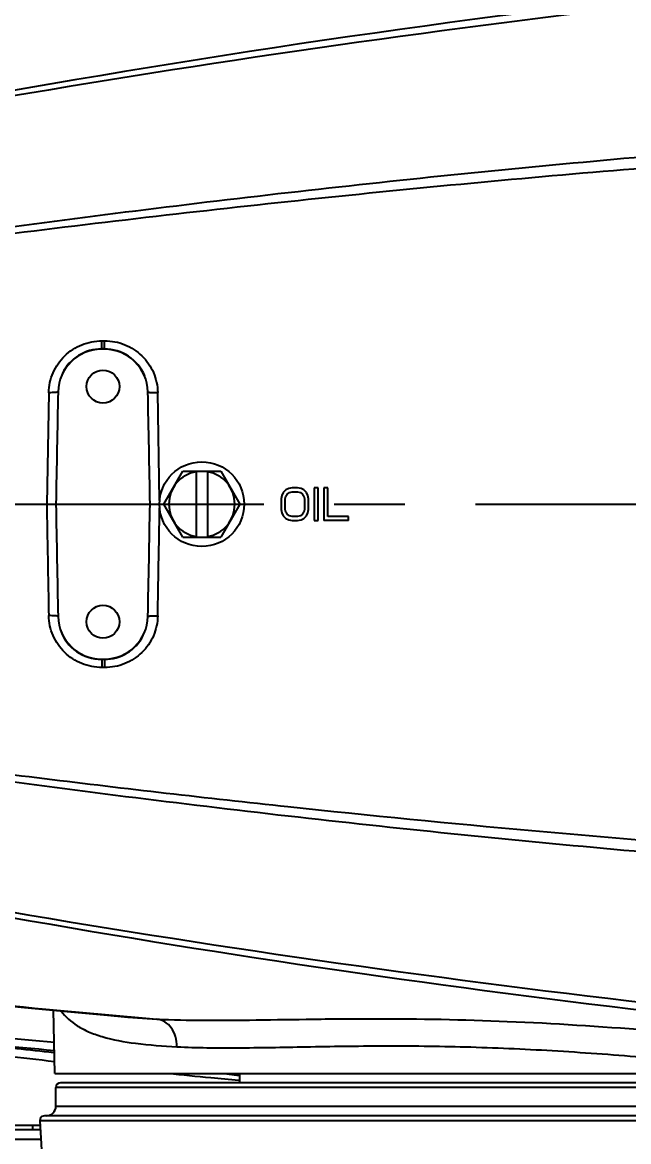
# Model space of a CAD drawing. Header units: millimetres. Extents: x 5828 to 6704, y 123 to 421.
# Drawn here: x 6576.14 to 6579.36, y 219.51 to 225.46 of the extents above; entities that cross this region are included whole.
import ezdxf

# ---------------------------------------------------------------- set-up
doc = ezdxf.new("R2010")
doc.units = ezdxf.units.MM
doc.linetypes.add('CENTER', pattern=[0.6, 0.375, -0.075, 0.075, -0.075])
for name, color, linetype in [('中心线', 7, 'Continuous'), ('外形图', 7, 'Continuous'), ('尺寸标注', 7, 'Continuous'), ('运动范围', 7, 'Continuous')]:
    doc.layers.add(name, color=color, linetype=linetype)
doc.styles.add('微软雅黑', font='msyh.ttc', dxfattribs={"height": 1.5})
doc.dimstyles.new('尺寸标注_1_20比例', dxfattribs={"dimtxt": 1.5, "dimasz": 1.25, "dimexe": 0.5, "dimexo": 0.4, "dimgap": 0.5, "dimtad": 1, "dimdec": 1, "dimlfac": 20, "dimdsep": 46, "dimtxsty": '微软雅黑', "dimcen": 0.09, "dimadec": 0, "dimazin": 0, "dimtp": 0.01, "dimtm": 0.01, "dimtfac": 1, "dimtdec": 1, "dimtofl": 0, "dimtmove": 0, "dimatfit": 3, "dimfxl": 1, "dimtolj": 1, "dimarcsym": 0})

# ---------------------------------------------------------------- blocks, each defined once
blk = doc.blocks.new('*D819')
at = {"layer": 'Defpoints', "color": 0}
for p in [(6584.3508, 234.274), (6633.6855, 232.4599), (6518.5475, 222.8994), (6579.4437, 222.8994), (6638.115, 222.8994)]:
    blk.add_point(p, dxfattribs=at)
at = {"layer": '尺寸标注', "color": 0, "lineweight": -2}
blk.add_arc((6579.4437, 222.8994), 12.3879, 15.78003, 174.21614, dxfattribs=at)
at = {"layer": '尺寸标注', "color": 0}
for points in [[(6591.1616, 226.2217), (6591.5678, 226.3147), (6591.6435, 225.0497)], [(6566.9107, 224.1583), (6567.3268, 224.1373), (6567.0557, 222.8994)]]:
    blk.add_solid(points, dxfattribs=at)
at = {"layer": '尺寸标注', "color": 0, "insert": (6578.253, 236.5144), "char_height": 1.5, "attachment_point": 5, "rotation": 4.99809, "style": '微软雅黑'}
blk.add_mtext('\\A1;-\\A1;170%%d', dxfattribs=at)
blk = doc.blocks.new('*D820')
at = {"layer": 'Defpoints', "color": 0}
for p in [(6518.5475, 222.8994), (6579.4437, 222.8994), (6638.115, 222.8994), (6633.6844, 213.3353), (6572.6333, 212.5447)]:
    blk.add_point(p, dxfattribs=at)
at = {"layer": '尺寸标注', "color": 0, "lineweight": -2}
blk.add_arc((6579.4437, 222.8994), 12.3935, 185.78126, 344.21874, dxfattribs=at)
at = {"layer": '尺寸标注', "color": 0}
for points in [[(6567.3212, 221.6615), (6566.9051, 221.6405), (6567.0501, 222.8994)], [(6591.5731, 219.4823), (6591.1669, 219.5752), (6591.6489, 220.7473)]]:
    blk.add_solid(points, dxfattribs=at)
at = {"layer": '尺寸标注', "color": 0, "insert": (6578.475, 211.8272), "char_height": 1.5, "attachment_point": 5, "rotation": 355, "style": '微软雅黑'}
blk.add_mtext('\\A1;+\\A1;170%%d', dxfattribs=at)

msp = doc.modelspace()

# ---------------------------------------------------------------- linework, layer by layer
at = {"layer": '中心线', "linetype": 'CENTER', "ltscale": 5}
msp.add_line((6518.5475, 222.8994), (6638.115, 222.8994), dxfattribs=at)
at = {"layer": '外形图', "color": 7, "linetype": 'Continuous'}
for p, q in [((6576.5633, 223.7676), (6576.5776, 223.7676)), ((6576.5758, 223.7244), (6576.5615, 223.7244)), ((6576.5757, 223.7225), (6576.5616, 223.7225)), ((6576.2806, 223.4918), (6576.2699, 222.8994)), ((6576.8695, 222.9188), (6576.8597, 223.4924)), ((6576.8916, 222.8994), (6576.9926, 223.0744)), ((6576.9926, 223.0744), (6577.1947, 223.0744)), ((6577.0637, 223.0744), (6577.0637, 222.7244)), ((6577.1237, 223.0744), (6577.1237, 222.7244)), ((6577.1947, 223.0744), (6577.2957, 222.8994)), ((6577.5187, 222.9459), (6577.515, 222.9273)), ((6577.5259, 222.9608), (6577.5187, 222.9459)), ((6577.5405, 222.9757), (6577.5259, 222.9608)), ((6577.5369, 222.9273), (6577.5405, 222.9422)), ((6577.5551, 222.9831), (6577.5405, 222.9757)), ((6577.5405, 222.9422), (6577.5478, 222.9534)), ((6577.5478, 222.9534), (6577.5588, 222.9608)), ((6577.5733, 222.9869), (6577.5551, 222.9831)), ((6577.5588, 222.9608), (6577.5733, 222.9645)), ((6577.6025, 222.9869), (6577.5733, 222.9869)), ((6577.5733, 222.9645), (6577.6025, 222.9645)), ((6577.6207, 222.9831), (6577.6025, 222.9869)), ((6577.6025, 222.9645), (6577.6171, 222.9608)), ((6577.6171, 222.9608), (6577.628, 222.9534)), ((6577.6353, 222.9757), (6577.6207, 222.9831)), ((6577.628, 222.9534), (6577.6353, 222.9422)), ((6577.6499, 222.9608), (6577.6353, 222.9757)), ((6577.6353, 222.9422), (6577.639, 222.9273)), ((6577.6572, 222.9459), (6577.6499, 222.9608)), ((6577.6608, 222.9273), (6577.6572, 222.9459)), ((6577.69, 222.9869), (6577.69, 222.8119)), ((6577.7119, 222.9869), (6577.69, 222.9869)), ((6577.7119, 222.8119), (6577.7119, 222.9869)), ((6577.741, 222.9869), (6577.741, 222.8119)), ((6577.7629, 222.9869), (6577.741, 222.9869)), ((6577.7629, 222.8342), (6577.7629, 222.9869)), ((6576.9926, 222.7244), (6576.8916, 222.8994)), ((6577.2957, 222.8994), (6577.1947, 222.7244)), ((6577.515, 222.9273), (6577.515, 222.8714)), ((6577.515, 222.8714), (6577.5187, 222.8528)), ((6577.5369, 222.8714), (6577.5369, 222.9273)), ((6577.5405, 222.8566), (6577.5369, 222.8714)), ((6577.639, 222.8714), (6577.6353, 222.8566)), ((6577.639, 222.9273), (6577.639, 222.8714)), ((6577.6572, 222.8528), (6577.6608, 222.8714)), ((6577.6608, 222.8714), (6577.6608, 222.9273)), ((6577.5187, 222.8528), (6577.5259, 222.8379)), ((6577.5259, 222.8379), (6577.5405, 222.823)), ((6577.5478, 222.8454), (6577.5405, 222.8566)), ((6577.5405, 222.823), (6577.5551, 222.8156)), ((6577.5588, 222.8379), (6577.5478, 222.8454)), ((6577.5551, 222.8156), (6577.5733, 222.8119)), ((6577.5733, 222.8342), (6577.5588, 222.8379)), ((6577.6025, 222.8342), (6577.5733, 222.8342)), ((6577.5733, 222.8119), (6577.6025, 222.8119)), ((6577.6171, 222.8379), (6577.6025, 222.8342)), ((6577.6025, 222.8119), (6577.6207, 222.8156)), ((6577.628, 222.8454), (6577.6171, 222.8379)), ((6577.6207, 222.8156), (6577.6353, 222.823)), ((6577.6353, 222.8566), (6577.628, 222.8454)), ((6577.6353, 222.823), (6577.6499, 222.8379)), ((6577.6499, 222.8379), (6577.6572, 222.8528)), ((6577.69, 222.8119), (6577.7119, 222.8119)), ((6577.8723, 222.8119), (6577.741, 222.8119)), ((6577.8723, 222.8342), (6577.7629, 222.8342)), ((6577.8723, 222.8119), (6577.8723, 222.8342)), ((6576.9926, 222.7244), (6577.1947, 222.7244)), ((6576.5758, 222.0744), (6576.5615, 222.0744)), ((6576.5616, 222.0762), (6576.5757, 222.0762)), ((6576.5776, 222.0312), (6576.5633, 222.0312)), ((6576.3125, 219.8744), (6576.3067, 220.2097)), ((6576.7, 220.1732), (6576.8555, 220.1627)), ((6576.3125, 219.8744), (6582.6374, 219.8744)), ((6577.2132, 219.8744), (6577.292, 219.8631)), ((6577.2893, 219.8389), (6577.2939, 219.8385)), ((6577.2904, 219.8391), (6577.295, 219.8387)), ((6577.2937, 219.8744), (6577.2937, 219.8244)), ((6576.3187, 219.6994), (6576.3187, 219.7994)), ((6582.5687, 219.7994), (6576.3187, 219.7994)), ((6582.5437, 219.8244), (6576.3437, 219.8244)), ((6576.3187, 219.6994), (6582.5687, 219.6994)), ((6575.5021, 219.5994), (6576.2328, 219.5994)), ((6576.1937, 219.5994), (6576.1937, 219.5744)), ((6576.2351, 219.6349), (6576.2328, 219.6229)), ((6582.9222, 219.6231), (6576.2328, 219.6229)), ((6582.911, 219.6494), (6576.2577, 219.6494)), ((6576.2356, 219.5744), (6575.106, 219.5744)), ((6574.9249, 219.5244), (6576.2385, 219.5244))]:
    msp.add_line(p, q, dxfattribs=at)
for points in [[(6574.9658, 220.3497), (6575.1841, 220.3251), (6575.4329, 220.298), (6575.6784, 220.2721), (6575.9188, 220.2476), (6576.1525, 220.2245), (6576.3777, 220.2029), (6576.5924, 220.183), (6576.7, 220.1732)], [(6576.2328, 219.6229), (6576.2614, 219.1299), (6576.3232, 218.1769)], [(6576.2578, 219.6494), (6576.2443, 219.6454), (6576.2351, 219.6349)]]:
    msp.add_lwpolyline(points, dxfattribs=at)
for centre, radius in [((6576.5687, 223.5244), 0.0875), ((6577.0937, 222.8994), 0.225), ((6576.5687, 222.2744), 0.0875)]:
    msp.add_circle(centre, radius, dxfattribs=at)
for centre, radius, start, end in [((6586.8997, 161.5168), 64.4644, 94.343162, 100.668847), ((6582.7414, 156.9068), 68.9808, 94.894769, 96.472151), ((6586.2685, 167.3898), 58.598, 96.917156, 101.122357), ((6576.5615, 223.4911), 0.2314, 89.98319, 178.75559), ((6576.5615, 223.4919), 0.2325, 90, 153.8103), ((6576.5758, 223.4911), 0.2314, 1.23875, 90.01895), ((6576.5758, 223.4919), 0.2325, 22.6148, 90), ((6737.0374, 220.0975), 160.7432, 178.788494, 179.001248), ((6416.1057, 220.0976), 160.7374, 0.998749, 1.211504), ((6577.0937, 222.8994), 0.175, 99.87089, 260.12911), ((6577.0937, 222.8994), 0.175, 279.87089, 80.12911), ((6736.9425, 225.6994), 160.6482, 180.99869, 181.211564), ((6416.1948, 225.6994), 160.6482, 358.788436, 359.00131), ((6576.5615, 222.3076), 0.2314, 181.2393, 270.01988), ((6576.5758, 222.3076), 0.2314, 269.97988, 358.76039), ((6576.5615, 222.3069), 0.2325, 199.59003, 270), ((6576.5758, 222.3069), 0.2325, 270, 332.90339), ((6586.3216, 278.7271), 58.9205, 258.886661, 265.827757), ((6586.9434, 284.6137), 64.7986, 259.347477, 265.64051), ((6582.7414, 288.892), 68.9808, 263.527849, 265.105231), ((6586.4543, 339.3388), 119.729, 264.837536, 265.139995), ((6584.9393, 321.4837), 101.853, 264.762931, 265.140406), ((6580.3464, 254.0226), 34.3202, 264.26302, 264.64278), ((6579.7561, 247.7882), 28.0579, 264.65441, 264.95618), ((6578.5, 225.8335), 6.083, 258.40929, 258.54456), ((6576.3437, 219.7994), 0.025, 90, 180), ((6576.2687, 219.6994), 0.05, 270, 0)]:
    msp.add_arc(centre, radius, start, end, dxfattribs=at)
for points, knots in [([(6574.9662, 224.2152), (6575.5393, 224.3015), (6576.688, 224.4587), (6578.4157, 224.656), (6580.1472, 224.8124), (6581.3037, 224.889), (6581.8821, 224.921)], [0, 0, 0, 0, 0.250048, 0.500081, 0.750075, 1, 1, 1, 1]), ([(6574.9667, 224.1892), (6575.5399, 224.2696), (6576.688, 224.4171), (6578.4144, 224.6022), (6580.1443, 224.7477), (6581.2995, 224.8164), (6581.8773, 224.8441)], [0, 0, 0, 0, 0.250047, 0.500082, 0.750077, 1, 1, 1, 1]), ([(6576.2806, 223.4918), (6576.2813, 223.528), (6576.2971, 223.6008), (6576.3605, 223.6922), (6576.4537, 223.7532), (6576.527, 223.7675), (6576.5633, 223.7676)], [0, 0, 0, 0, 0.249349, 0.499112, 0.749479, 1, 1, 1, 1]), ([(6576.5627, 223.7363), (6576.5628, 223.7385), (6576.5632, 223.7489), (6576.5633, 223.7593), (6576.5633, 223.7676)], [0, 0, 0, 0, 0.20804, 1, 1, 1, 1]), ([(6576.5758, 223.7244), (6576.5761, 223.7244), (6576.5761, 223.726), (6576.5765, 223.7279), (6576.5767, 223.732), (6576.577, 223.7371), (6576.5772, 223.7435), (6576.5775, 223.7538), (6576.5775, 223.7619), (6576.5776, 223.7676)], [0, 0, 0, 0, 0.019988, 0.075335, 0.165208, 0.286634, 0.435929, 0.60846, 1, 1, 1, 1]), ([(6576.5776, 223.7676), (6576.6138, 223.7677), (6576.6871, 223.7535), (6576.7802, 223.6927), (6576.8434, 223.6013), (6576.8591, 223.5285), (6576.8597, 223.4924)], [0, 0, 0, 0, 0.250658, 0.500599, 0.750224, 1, 1, 1, 1]), ([(6576.5615, 223.7244), (6576.5618, 223.7244), (6576.5619, 223.7259), (6576.5623, 223.7277), (6576.5625, 223.7317), (6576.5626, 223.7346), (6576.5627, 223.7363)], [0, 0, 0, 0, 0.069803, 0.262707, 0.576119, 1, 1, 1, 1]), ([(6576.3291, 223.4959), (6576.3291, 223.4955), (6576.3275, 223.4946), (6576.3249, 223.494), (6576.3204, 223.4932), (6576.3117, 223.4924), (6576.2982, 223.4918), (6576.2868, 223.4917), (6576.2806, 223.4918)], [0, 0, 0, 0, 0.026894, 0.085485, 0.177563, 0.300284, 0.620321, 1, 1, 1, 1]), ([(6576.3302, 223.4961), (6576.3299, 223.4961), (6576.3296, 223.496), (6576.3291, 223.496), (6576.3291, 223.4959)], [0, 0, 0, 0, 0.740496, 1, 1, 1, 1]), ([(6576.8082, 223.4959), (6576.8082, 223.4955), (6576.81, 223.4947), (6576.8127, 223.4941), (6576.8176, 223.4935), (6576.8268, 223.4927), (6576.8411, 223.4922), (6576.8531, 223.4923), (6576.8597, 223.4924)], [0, 0, 0, 0, 0.025616, 0.084517, 0.177678, 0.30176, 0.623501, 1, 1, 1, 1]), ([(6576.2699, 222.8994), (6576.2707, 222.8499), (6576.2742, 222.6524), (6576.2778, 222.455), (6576.2806, 222.3069)], [0, 0, 0, 0, 0.250385, 1, 1, 1, 1]), ([(6576.8597, 222.3064), (6576.8605, 222.3541), (6576.8637, 222.5453), (6576.867, 222.7364), (6576.8695, 222.8799)], [0, 0, 0, 0, 0.249571, 1, 1, 1, 1]), ([(6576.3291, 222.3028), (6576.3291, 222.3033), (6576.3275, 222.3041), (6576.3249, 222.3047), (6576.3204, 222.3055), (6576.3117, 222.3063), (6576.2982, 222.307), (6576.2868, 222.307), (6576.2806, 222.3069)], [0, 0, 0, 0, 0.026903, 0.085502, 0.177585, 0.300307, 0.620336, 1, 1, 1, 1]), ([(6576.5633, 222.0312), (6576.527, 222.0312), (6576.4537, 222.0455), (6576.3606, 222.1066), (6576.297, 222.198), (6576.2813, 222.2708), (6576.2806, 222.3069)], [0, 0, 0, 0, 0.250654, 0.500949, 0.75072, 1, 1, 1, 1]), ([(6576.8597, 222.3064), (6576.859, 222.2702), (6576.8434, 222.1974), (6576.7802, 222.106), (6576.6871, 222.0452), (6576.6138, 222.0311), (6576.5776, 222.0312)], [0, 0, 0, 0, 0.249881, 0.499425, 0.749402, 1, 1, 1, 1]), ([(6576.8071, 222.3027), (6576.8074, 222.3027), (6576.8077, 222.3028), (6576.8082, 222.3027), (6576.8082, 222.3028)], [0, 0, 0, 0, 0.740688, 1, 1, 1, 1]), ([(6576.8082, 222.3028), (6576.8082, 222.3033), (6576.81, 222.304), (6576.8127, 222.3046), (6576.8176, 222.3053), (6576.8268, 222.306), (6576.8411, 222.3065), (6576.8531, 222.3065), (6576.8597, 222.3064)], [0, 0, 0, 0, 0.025601, 0.084489, 0.177641, 0.301723, 0.623476, 1, 1, 1, 1]), ([(6576.5615, 222.0744), (6576.5618, 222.0744), (6576.5619, 222.0728), (6576.5623, 222.071), (6576.5625, 222.067), (6576.5626, 222.0641), (6576.5627, 222.0624)], [0, 0, 0, 0, 0.069806, 0.262713, 0.576124, 1, 1, 1, 1]), ([(6576.5627, 222.0624), (6576.5628, 222.0603), (6576.5632, 222.0499), (6576.5633, 222.0394), (6576.5633, 222.0312)], [0, 0, 0, 0, 0.208047, 1, 1, 1, 1]), ([(6576.5758, 222.0744), (6576.5761, 222.0744), (6576.5761, 222.0728), (6576.5765, 222.0709), (6576.5767, 222.0668), (6576.577, 222.0617), (6576.5772, 222.0552), (6576.5775, 222.045), (6576.5775, 222.0368), (6576.5776, 222.0312)], [0, 0, 0, 0, 0.019988, 0.075335, 0.165208, 0.286636, 0.435932, 0.608463, 1, 1, 1, 1]), ([(6574.9662, 221.5835), (6575.5394, 221.4973), (6576.688, 221.3401), (6578.4157, 221.1428), (6580.1472, 220.9863), (6581.3037, 220.9098), (6581.8821, 220.8778)], [0, 0, 0, 0, 0.250048, 0.500081, 0.750075, 1, 1, 1, 1]), ([(6581.8773, 220.9547), (6581.2995, 220.9824), (6579.8555, 221.0683), (6577.9821, 221.2374), (6576.2574, 221.4362), (6575.3966, 221.5492), (6574.9667, 221.6095)], [0, 0, 0, 0, 0.249924, 0.624927, 0.812462, 1, 1, 1, 1]), ([(6576.3463, 220.2056), (6576.3687, 220.1741), (6576.4167, 220.1328), (6576.4941, 220.0935), (6576.5967, 220.0573), (6576.7543, 220.029), (6576.888, 220.0198), (6576.9615, 220.016)], [0, 0, 0, 0, 0.175014, 0.27769, 0.393048, 0.666435, 1, 1, 1, 1]), ([(6576.8555, 220.1627), (6576.9382, 220.1586), (6577.1138, 220.1552), (6577.3909, 220.158), (6577.6942, 220.1632), (6578.139, 220.1673), (6578.7291, 220.1559), (6579.4559, 220.1085), (6580.1814, 220.0417), (6580.8698, 219.9786), (6581.486, 219.9358), (6581.8687, 219.9202), (6582.0419, 219.9146)], [0, 0, 0, 0, 0.047787, 0.101386, 0.160037, 0.222929, 0.35824, 0.500723, 0.643385, 0.778876, 0.899901, 1, 1, 1, 1]), ([(6576.9615, 220.016), (6576.9616, 220.034), (6576.9567, 220.0695), (6576.9346, 220.1163), (6576.8999, 220.1504), (6576.8701, 220.1612), (6576.8555, 220.1627)], [0, 0, 0, 0, 0.275388, 0.536165, 0.776279, 1, 1, 1, 1]), ([(6576.3059, 219.9841), (6576.2407, 219.9911), (6576.0276, 220.014), (6575.8144, 220.0367), (6575.6662, 220.0512)], [0, 0, 0, 0, 0.305594, 1, 1, 1, 1]), ([(6576.9615, 220.016), (6577.0672, 220.0105), (6577.2954, 220.0087), (6577.6595, 220.0164), (6578.0645, 220.0225), (6578.5013, 220.0177), (6578.9593, 219.9976), (6579.5815, 219.9519), (6580.0489, 219.9042), (6580.3595, 219.8744)], [0, 0, 0, 0, 0.09325, 0.201043, 0.320945, 0.450243, 0.585963, 0.724947, 1, 1, 1, 1]), ([(6575.671, 220.006), (6575.7104, 220.0021), (6575.9237, 219.9811), (6576.1367, 219.9573), (6576.3105, 219.9384)], [0, 0, 0, 0, 0.184679, 1, 1, 1, 1])]:
    msp.add_open_spline(points, degree=3, knots=knots, dxfattribs=at)
at = {"layer": '运动范围'}
msp.add_arc((6579.472, 222.9006), 55.0498, 10, 349.99357, dxfattribs=at)

# ---------------------------------------------------------------- dimensions: what is measured, and where the dimension line sits
at = {"layer": '尺寸标注'}
for base, line2, text, picture, middle in [((6584.3508, 234.274), ((6633.6855, 232.4599), (6579.4437, 222.8994)), '\\A1;-<>', '*D819', (6578.253, 236.5144)), ((6572.6333, 212.5447), ((6579.4437, 222.8994), (6633.6844, 213.3353)), '\\A1;+<>', '*D820', (6578.475, 211.8272))]:
    dim = msp.add_angular_dim_2l(base=base, line1=((6518.5475, 222.8994), (6638.115, 222.8994)), line2=line2, text=text, dimstyle='尺寸标注_1_20比例', override={"dimtxsty": '微软雅黑'}, dxfattribs=at)
    dim.commit()
    dim.dimension.update_dxf_attribs({"geometry": picture, "text_midpoint": middle})

doc.saveas('drawing.dxf')
